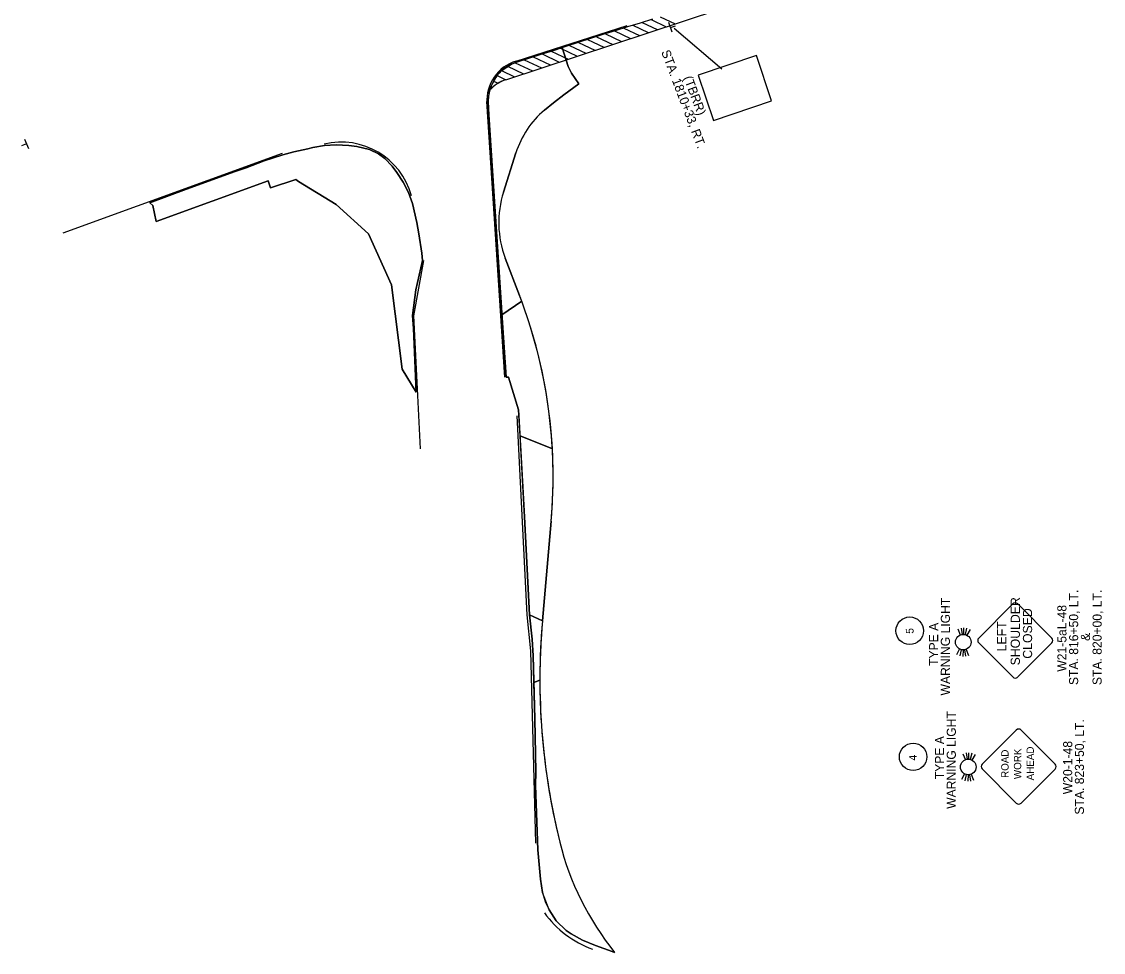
# Model space of a CAD drawing. Extents: x 126146 to 386643, y 319437 to 606724.
# Drawn here: x 169568 to 170402, y 352397 to 353115 of the extents above; entities that cross this region are included whole.
import ezdxf

# ---------------------------------------------------------------- set-up
doc = ezdxf.new("R2010")
doc.units = 0
doc.layers.add('PM_P_Edge_Line', color=7, linetype='Continuous')

msp = doc.modelspace()

# ---------------------------------------------------------------- linework, layer by layer
at = {"layer": 'PM_P_Edge_Line'}
for p, q in [((169941.35, 353070.25), (170244.14, 353170.32)), ((169941.35, 353070.25), (170244.14, 353170.32)), ((169949.31, 353084.64), (170035.06, 353112.01)), ((170039.44, 353112.24), (170051.32, 353106.59)), ((170046.45, 353114.44), (170058.19, 353108.87)), ((170053.42, 353116.67), (170065.07, 353111.14)), ((170060.42, 353118.88), (170071.94, 353113.41)), ((170069.68, 353106.82), (170067.22, 353114.43)), ((170068.45, 353110.63), (170072.26, 353111.85)), ((170018.33, 353105.65), (170030.7, 353099.78)), ((170025.34, 353107.86), (170037.57, 353102.05)), ((170032.39, 353110.04), (170044.45, 353104.32)), ((170068.45, 353110.62), (170068.45, 353110.62)), ((170107.94, 353078.4), (170071.15, 353109.75)), ((169990.47, 353096.74), (170003.2, 353090.69)), ((169997.46, 353098.95), (170010.08, 353092.96)), ((170004.44, 353101.17), (170016.95, 353095.24)), ((170011.39, 353103.41), (170023.82, 353097.51)), ((169968.64, 353089.85), (169949.62, 353083.68)), ((169949.62, 353083.68), (169968.64, 353089.85)), ((169962.49, 353087.88), (169975.71, 353081.61)), ((169978.18, 353092.86), (169968.64, 353089.85)), ((169968.64, 353089.85), (169978.18, 353092.86)), ((169969.45, 353090.11), (169982.58, 353083.88)), ((169976.46, 353092.32), (169989.46, 353086.15)), ((169984.95, 353095.01), (169978.18, 353092.86)), ((169978.18, 353092.86), (169984.95, 353095.01)), ((169983.47, 353094.53), (169996.33, 353088.42)), ((169989.6, 353080.3), (169984.95, 353095.01)), ((169984.95, 353095.01), (169989.6, 353080.3)), ((169989.6, 353080.3), (169984.95, 353095.01)), ((169937.71, 353076.96), (169945.85, 353082.35)), ((169940.73, 353079.33), (169937.71, 353076.96)), ((169943.38, 353081.05), (169940.73, 353079.33)), ((169942.72, 353080.66), (169955.09, 353074.79)), ((169945.85, 353082.35), (169943.38, 353081.05)), ((169949.62, 353083.68), (169945.85, 353082.35)), ((169945.85, 353082.35), (169949.62, 353083.68)), ((169948.71, 353083.35), (169961.96, 353077.06)), ((169955.57, 353085.63), (169968.83, 353079.33)), ((169992.03, 353075.3), (169989.6, 353080.3)), ((169989.6, 353080.3), (169992.03, 353075.3)), ((169930.2, 353065.13), (169934.99, 353073.87)), ((169932.78, 353070.54), (169930.2, 353065.13)), ((169934.99, 353073.87), (169932.78, 353070.54)), ((169934.67, 353073.41), (169941.34, 353070.25)), ((169937.71, 353076.96), (169934.99, 353073.87)), ((169934.99, 353073.87), (169937.71, 353076.96)), ((169938.14, 353077.3), (169948.21, 353072.52)), ((169997.83, 353067.15), (169992.03, 353075.3)), ((169992.03, 353075.3), (169997.83, 353067.15)), ((169930.2, 353065.13), (169928.86, 353061.36)), ((169928.86, 353061.36), (169930.2, 353065.13)), ((169929.98, 353064.57), (169930.92, 353064.13)), ((169932.01, 353069.14), (169935.49, 353067.49)), ((169986.04, 353058.64), (169997.83, 353067.15)), ((169997.83, 353067.15), (169986.04, 353058.64)), ((169940.7, 352840.59), (169926.7, 353053.49)), ((169927.72, 353053.46), (169928.86, 353061.36)), ((169928.06, 353057.45), (169927.72, 353053.46)), ((169927.72, 353053.46), (169928.28, 353043.02)), ((169928.28, 353043.02), (169927.72, 353053.46)), ((169928.86, 353061.36), (169928.06, 353057.45)), ((169978.08, 353052.44), (169986.04, 353058.64)), ((169986.04, 353058.64), (169978.08, 353052.44)), ((169971.15, 353046.72), (169978.08, 353052.44)), ((169978.08, 353052.44), (169971.15, 353046.72)), ((169928.28, 353043.02), (169932.83, 352972.34)), ((169932.83, 352972.34), (169928.28, 353043.02)), ((169571.69, 353020.75), (169567.98, 353019.25)), ((169570.19, 353024.46), (169573.19, 353017.04)), ((169571.69, 353020.75), (169571.69, 353020.75)), ((169768.97, 353013.24), (169599.79, 352951.84)), ((169769.33, 353012.21), (169755.07, 353007.55)), ((169755.07, 353007.55), (169769.33, 353012.21)), ((169778.01, 353014.58), (169769.33, 353012.21)), ((169769.33, 353012.21), (169778.01, 353014.58)), ((169788.7, 353016.96), (169778.01, 353014.58)), ((169778.01, 353014.58), (169788.7, 353016.96)), ((169792.65, 353017.82), (169788.7, 353016.96)), ((169788.7, 353016.96), (169792.65, 353017.82)), ((169801.52, 353019.37), (169792.65, 353017.82)), ((169792.65, 353017.82), (169801.52, 353019.37)), ((169810.49, 353019.91), (169801.52, 353019.37)), ((169801.52, 353019.37), (169810.49, 353019.91)), ((169820.43, 353019.34), (169810.49, 353019.91)), ((169810.49, 353019.91), (169820.43, 353019.34)), ((169826.39, 353018.56), (169820.43, 353019.34)), ((169820.43, 353019.34), (169826.39, 353018.56)), ((169836.35, 353016.33), (169826.39, 353018.56)), ((169826.39, 353018.56), (169836.35, 353016.33)), ((169843.29, 353012.99), (169836.35, 353016.33)), ((169836.35, 353016.33), (169843.29, 353012.99)), ((169848.2, 353009.45), (169843.29, 353012.99)), ((169843.29, 353012.99), (169848.2, 353009.45)), ((169939.55, 352983.45), (169949.17, 353013.68)), ((169949.17, 353013.68), (169939.55, 352983.45)), ((169939.55, 352983.45), (169949.17, 353013.68)), ((169949.17, 353013.68), (169939.55, 352983.45)), ((169755.07, 353007.55), (169741.03, 353002.28)), ((169741.03, 353002.28), (169755.07, 353007.55)), ((169853.65, 353003.44), (169848.2, 353009.45)), ((169848.2, 353009.45), (169853.65, 353003.44)), ((169857.34, 352998.72), (169853.65, 353003.44)), ((169853.65, 353003.44), (169857.34, 352998.72)), ((169732.62, 352999.38), (169695.05, 352985.64)), ((169695.05, 352985.64), (169732.62, 352999.38)), ((169741.03, 353002.28), (169732.62, 352999.38)), ((169732.62, 352999.38), (169741.03, 353002.28)), ((169862.35, 352991.25), (169857.34, 352998.72)), ((169857.34, 352998.72), (169862.35, 352991.25)), ((169671.66, 352960.92), (169758.07, 352992.17)), ((169758.07, 352992.17), (169671.66, 352960.92)), ((169758.07, 352992.17), (169759.94, 352986.84)), ((169759.94, 352986.84), (169758.07, 352992.17)), ((169759.94, 352986.84), (169779.33, 352993.13)), ((169779.33, 352993.13), (169759.94, 352986.84)), ((169779.33, 352993.13), (169781.4, 352991.58)), ((169781.4, 352991.58), (169779.33, 352993.13)), ((169781.4, 352991.58), (169810.59, 352973.94)), ((169810.59, 352973.94), (169781.4, 352991.58)), ((169866.45, 352983.24), (169862.35, 352991.25)), ((169862.35, 352991.25), (169866.45, 352983.24)), ((169695.05, 352985.64), (169666.89, 352975.31)), ((169666.89, 352975.31), (169695.05, 352985.64)), ((169869.48, 352974.78), (169866.45, 352983.24)), ((169866.45, 352983.24), (169869.48, 352974.78)), ((169666.89, 352975.31), (169669.24, 352973.18)), ((169669.24, 352973.18), (169666.89, 352975.31)), ((169669.24, 352973.18), (169671.66, 352960.92)), ((169671.66, 352960.92), (169669.24, 352973.18)), ((169810.59, 352973.94), (169835.55, 352951.33)), ((169835.55, 352951.33), (169810.59, 352973.94)), ((169872.74, 352960.14), (169869.48, 352974.78)), ((169869.48, 352974.78), (169872.74, 352960.14)), ((169932.83, 352972.34), (169938.77, 352882.54)), ((169938.35, 352888.82), (169932.83, 352972.34)), ((169874.3, 352951.28), (169872.74, 352960.14)), ((169872.74, 352960.14), (169874.3, 352951.28)), ((169835.55, 352951.33), (169853.15, 352911.9)), ((169853.15, 352911.9), (169835.55, 352951.33)), ((169876.53, 352936.45), (169874.3, 352951.28)), ((169874.3, 352951.28), (169876.53, 352936.45)), ((169870.49, 352888.07), (169878.08, 352930.6)), ((169871.9, 352908.06), (169877.1, 352930.77)), ((169877.1, 352930.77), (169871.9, 352908.06)), ((169877.1, 352930.77), (169876.53, 352936.45)), ((169876.53, 352936.45), (169877.1, 352930.77)), ((169952.08, 352903.64), (169941, 352932.63)), ((169941, 352932.63), (169952.08, 352903.64)), ((169952.08, 352903.64), (169941, 352932.63)), ((169941, 352932.63), (169952.08, 352903.64)), ((169853.15, 352911.9), (169861.55, 352846.96)), ((169861.55, 352846.96), (169853.15, 352911.9)), ((169869.51, 352888.24), (169871.9, 352908.06)), ((169871.9, 352908.06), (169869.51, 352888.24)), ((169870.16, 352878.1), (169869.51, 352888.24)), ((169869.51, 352888.24), (169870.16, 352878.1)), ((169875.69, 352785.33), (169870.51, 352888.29)), ((169938.77, 352882.54), (169938.35, 352888.82)), ((169938.77, 352882.54), (169941.72, 352840.57)), ((169941.72, 352840.57), (169938.77, 352882.54)), ((169872.37, 352829.03), (169870.16, 352878.1)), ((169870.16, 352878.1), (169872.37, 352829.03)), ((169861.55, 352846.96), (169872.37, 352829.03)), ((169872.37, 352829.03), (169861.55, 352846.96)), ((169941.72, 352840.57), (169943.57, 352840.62)), ((169943.57, 352840.62), (169941.72, 352840.57)), ((169943.57, 352840.62), (169951.26, 352815.41)), ((169951.26, 352815.41), (169943.57, 352840.62)), ((169951.26, 352815.41), (169955.94, 352732.93)), ((169952.4, 352795.39), (169951.26, 352815.41)), ((169949.94, 352810.85), (169957.56, 352657.32)), ((169955.94, 352732.93), (169952.4, 352795.39)), ((169955.94, 352732.93), (169959.58, 352657.31)), ((169959.58, 352657.31), (169955.94, 352732.93)), ((169969.66, 352652.56), (169976.4, 352729.55)), ((169976.4, 352729.55), (169969.66, 352652.56)), ((169969.66, 352652.56), (169976.4, 352729.55)), ((169959.58, 352657.31), (169961.65, 352638.56)), ((169961.65, 352638.56), (169959.58, 352657.31)), ((170290.08, 352646.41), (170291.94, 352641.77)), ((170292.51, 352647.07), (170293.26, 352642.13)), ((170294.38, 352647.19), (170294.29, 352642.19)), ((170296.83, 352646.87), (170295.62, 352642.02)), ((170299.44, 352645.85), (170297.05, 352641.46)), ((169961.65, 352638.56), (169962.54, 352625.7)), ((169962.54, 352625.7), (169961.65, 352638.56)), ((170291.29, 352630.88), (170288.9, 352626.49)), ((170292.71, 352630.33), (170291.5, 352625.48)), ((170294.05, 352630.15), (170293.95, 352625.15)), ((170295.07, 352630.22), (170295.82, 352625.27)), ((170296.4, 352630.58), (170298.25, 352625.93)), ((169962.54, 352625.7), (169963.74, 352576.9)), ((169963.05, 352604.91), (169962.54, 352625.7)), ((169963.74, 352576.9), (169963.05, 352604.91)), ((169963.74, 352576.9), (169964.46, 352536.04)), ((169964.46, 352536.04), (169963.74, 352576.9)), ((170293.96, 352550.08), (170295.81, 352545.43)), ((170296.38, 352550.73), (170297.14, 352545.79)), ((170298.26, 352550.86), (170298.16, 352545.86)), ((170300.71, 352550.53), (170299.5, 352545.68)), ((170303.31, 352549.52), (170300.92, 352545.13)), ((169964.46, 352536.04), (169964.36, 352525.62)), ((169964.36, 352525.62), (169964.46, 352536.04)), ((170295.16, 352534.55), (170292.77, 352530.15)), ((170296.58, 352533.99), (170295.37, 352529.14)), ((170297.92, 352533.81), (170297.82, 352528.81)), ((170298.94, 352533.88), (170299.69, 352528.94)), ((170300.27, 352534.24), (170302.12, 352529.6)), ((169964.36, 352525.62), (169966.04, 352475.97)), ((169966.04, 352475.97), (169964.36, 352525.62)), ((169966.04, 352475.97), (169968.1, 352453.26)), ((169968.1, 352453.26), (169966.04, 352475.97)), ((169968.1, 352453.26), (169969.7, 352442.88)), ((169969.7, 352442.88), (169968.1, 352453.26)), ((169969.7, 352442.88), (169971.76, 352436.1)), ((169974.72, 352429.55), (169969.7, 352442.88)), ((169971.76, 352436.1), (169974.72, 352429.55)), ((169974.72, 352429.55), (169980.36, 352421.05)), ((169980.36, 352421.05), (169974.72, 352429.55)), ((169980.36, 352421.05), (169987.99, 352413.75)), ((169987.99, 352413.75), (169980.36, 352421.05)), ((169987.99, 352413.75), (169991.77, 352411.12)), ((169991.77, 352411.12), (169987.99, 352413.75)), ((169991.77, 352411.12), (170000.65, 352406.26)), ((170000.65, 352406.26), (169991.77, 352411.12)), ((170000.65, 352406.26), (170010.65, 352402.11)), ((170010.65, 352402.11), (170000.65, 352406.26)), ((170010.65, 352402.11), (170023.46, 352397.47)), ((170023.46, 352397.47), (170010.65, 352402.11)), ((170023.46, 352397.47), (170025.33, 352396.74)), ((170025.33, 352396.74), (170023.46, 352397.47))]:
    msp.add_line(p, q, dxfattribs=at)
for points in [[(170054.45, 353116.99), (170044.93, 353113.95), (170035.38, 353110.96), (170025.83, 353108.01), (170016.29, 353105), (170006.78, 353101.91), (169997.25, 353098.88), (169987.72, 353095.86), (169978.18, 353092.86), (169968.64, 353089.85), (169959.12, 353086.79), (169949.62, 353083.68), (169947.94, 353083.07), (169945.85, 353082.35), (169944.01, 353081.41), (169942.41, 353080.48), (169940.73, 353079.33), (169939.23, 353078.13), (169937.71, 353076.96), (169936.31, 353075.37), (169934.99, 353073.87), (169933.86, 353072.22), (169932.78, 353070.54), (169931.82, 353068.78), (169930.98, 353066.97), (169930.2, 353065.13), (169929.15, 353062.43)], [(169953.68, 352899.37), (169938.35, 352888.82), (169932.83, 352972.34), (169928.28, 353043.02), (169927.72, 353053.46), (169928.86, 353061.36), (169930.2, 353065.13), (169934.99, 353073.87), (169937.71, 353076.96), (169945.85, 353082.35), (169949.62, 353083.68), (169968.64, 353089.85), (169978.18, 353092.86), (169984.95, 353095.01), (169989.6, 353080.3), (169992.03, 353075.3), (169997.83, 353067.15), (169986.04, 353058.64), (169978.08, 353052.44), (169971.15, 353046.72)], [(169984.95, 353095.01), (169978.18, 353092.86), (169968.64, 353089.85), (169949.62, 353083.68), (169945.85, 353082.35), (169943.38, 353081.05), (169940.73, 353079.33), (169937.71, 353076.96), (169934.99, 353073.87), (169932.78, 353070.54), (169930.2, 353065.13), (169928.86, 353061.36), (169928.06, 353057.45), (169927.72, 353053.46), (169928.28, 353043.02), (169932.83, 352972.34), (169938.77, 352882.54), (169941.72, 352840.57), (169943.57, 352840.62), (169951.26, 352815.41), (169955.94, 352732.93), (169959.58, 352657.31), (169961.65, 352638.56), (169962.54, 352625.7), (169963.74, 352576.9), (169964.46, 352536.04), (169964.36, 352525.62), (169966.04, 352475.97), (169968.1, 352453.26), (169969.7, 352442.88), (169971.76, 352436.1), (169974.72, 352429.55), (169980.36, 352421.05), (169987.99, 352413.75), (169991.77, 352411.12), (170000.65, 352406.26), (170010.65, 352402.11), (170023.46, 352397.47), (170025.33, 352396.74)], [(169971.15, 353046.72), (169978.08, 353052.44), (169986.04, 353058.64), (169997.83, 353067.15), (169992.03, 353075.3), (169989.6, 353080.3)], [(169977.29, 352785.46), (169952.4, 352795.39), (169951.26, 352815.41), (169943.57, 352840.62), (169941.72, 352840.57), (169938.77, 352882.54), (169938.35, 352888.82), (169953.68, 352899.37)], [(169976.4, 352729.55), (169969.66, 352652.56), (169959.58, 352657.31), (169955.94, 352732.93), (169952.4, 352795.39), (169977.29, 352785.46)], [(170332.46, 352665.62), (170306.15, 352639.33)], [(170362.5, 352639.31), (170336.21, 352665.62)], [(169957.57, 352657.2), (169960.33, 352629.5), (169964.3, 352481.13)], [(169967.68, 352606.88), (169963.05, 352604.91), (169962.54, 352625.7), (169961.65, 352638.56), (169959.58, 352657.31), (169969.66, 352652.56)], [(170306.15, 352635.58), (170332.43, 352609.27)], [(170336.19, 352609.27), (170362.5, 352635.55)], [(170025.33, 352396.74), (170023.46, 352397.47), (170010.65, 352402.11), (170000.65, 352406.26), (169991.77, 352411.12), (169987.99, 352413.75), (169980.36, 352421.05), (169974.72, 352429.55), (169969.7, 352442.88), (169968.1, 352453.26), (169966.04, 352475.97), (169964.36, 352525.62), (169964.46, 352536.04), (169963.74, 352576.9), (169963.05, 352604.91), (169967.68, 352606.88)], [(170308.8, 352542.03), (170335.11, 352568.31)], [(170338.86, 352568.31), (170365.15, 352542)], [(170335.08, 352511.96), (170308.8, 352538.27)], [(170365.15, 352538.25), (170338.84, 352511.96)]]:
    msp.add_lwpolyline(points, dxfattribs=at)
for points in [[(170089.78, 353073.71), (170101.59, 353038.77), (170146.44, 353053.92), (170134.63, 353088.86)], [(169874.3, 352951.28), (169876.53, 352936.45), (169877.1, 352930.77), (169871.9, 352908.06), (169869.51, 352888.24), (169870.16, 352878.1), (169872.37, 352829.03), (169861.55, 352846.96), (169853.15, 352911.9), (169835.55, 352951.33), (169810.59, 352973.94), (169781.4, 352991.58), (169779.33, 352993.13), (169759.94, 352986.84), (169758.07, 352992.17), (169671.66, 352960.92), (169669.24, 352973.18), (169666.89, 352975.31), (169695.05, 352985.64), (169732.62, 352999.38), (169741.03, 353002.28), (169755.07, 353007.55), (169769.33, 353012.21), (169778.01, 353014.58), (169788.7, 353016.96), (169792.65, 353017.82), (169801.52, 353019.37), (169810.49, 353019.91), (169820.43, 353019.34), (169826.39, 353018.56), (169836.35, 353016.33), (169843.29, 353012.99), (169848.2, 353009.45), (169853.65, 353003.44), (169857.34, 352998.72), (169862.35, 352991.25), (169866.45, 352983.24), (169869.48, 352974.78), (169872.74, 352960.14)]]:
    msp.add_lwpolyline(points, close=True, dxfattribs=at)
for centre, radius in [((170252.91, 352644.97), 10.62), ((170294.17, 352636.17), 6.02), ((170255.56, 352547.66), 10.62), ((170298.04, 352539.84), 6.02)]:
    msp.add_circle(centre, radius, dxfattribs=at)
for centre, radius, start, end in [((169958.82, 353053.96), 32.12, 107.19301, 183.2636), ((169951.58, 353040.9), 31.08, 109.20173, 136.83274), ((169951.58, 353040.9), 31.08, 109.20173, 136.16969), ((170017.78, 352991.86), 72, 130.36445, 162.35743), ((170017.78, 352991.86), 72, 130.36445, 162.35743), ((170017.78, 352991.86), 72, 130.36445, 162.35743), ((170017.78, 352991.86), 72, 130.36445, 162.35743), ((169814.55, 352966.09), 55.95, 15.17754, 103.73725), ((170012.93, 352960.11), 77, 162.35743, 200.91029), ((170012.93, 352960.11), 77, 162.35743, 200.91029), ((170012.93, 352960.11), 77, 162.35743, 200.91029), ((170012.93, 352960.11), 77, 162.35743, 200.91029), ((169585.89, 352763.73), 392, 354.99762, 20.91029), ((169585.89, 352763.73), 392, 20.24355, 20.91029), ((169585.89, 352763.73), 392, 354.99762, 20.91029), ((169585.89, 352763.73), 392, 20.24355, 20.91029), ((169585.89, 352763.73), 392, 3.17758, 20.24355), ((169585.89, 352763.73), 392, 3.17758, 20.24355), ((169585.89, 352763.73), 392, 354.99762, 3.17758), ((169585.89, 352763.73), 392, 354.99762, 3.17758), ((170334.33, 352663.74), 2.66, 44.97799, 134.97799), ((169959.56, 352657.4), 2, 182.34513, 185.6833), ((170487.68, 352607.22), 520, 174.99762, 193.94434), ((170487.68, 352607.22), 520, 174.99762, 180.03716), ((170487.68, 352607.22), 520, 174.99762, 193.94434), ((170487.68, 352607.22), 520, 174.99762, 180.03716), ((170308.03, 352637.45), 2.66, 134.97799, 224.97799), ((170360.62, 352637.43), 2.66, 314.97799, 44.97799), ((170487.68, 352607.22), 520, 180.03716, 193.94434), ((170487.68, 352607.22), 520, 180.03716, 193.94434), ((170334.31, 352611.15), 2.66, 224.97799, 314.97799), ((170336.98, 352566.43), 2.66, 44.97799, 134.97799), ((170310.68, 352540.15), 2.66, 134.97799, 224.97799), ((170363.27, 352540.13), 2.66, 314.97799, 44.97799), ((170336.96, 352513.84), 2.66, 224.97799, 314.97799), ((170196.52, 352534.92), 220, 193.94434, 218.90846), ((170196.52, 352534.92), 220, 193.94434, 218.90846), ((170196.52, 352534.92), 220, 193.94434, 218.90846), ((170196.52, 352534.92), 220, 193.94434, 218.90846), ((170035.67, 352473.79), 79.51, 215.71541, 249.7522)]:
    msp.add_arc(centre, radius, start, end, dxfattribs=at)

# ---------------------------------------------------------------- texts
for s, height, rotation, p in [('STA. 1810+33, RT.', 7, 290.60633, (170061.15, 353091.7)), ('(TBRR)', 7, 290.60633, (170078.34, 353071.71)), ('WARNING LIGHT', 7, 89.97799, (170283.9, 352595.01)), ('SHOULDER', 7.083, 89.97799, (170337.86, 352618.24)), ('STA. 816+50, LT.', 7, 89.97799, (170382.82, 352603.04)), ('STA. 820+00, LT.', 7, 89.97799, (170400.94, 352603.03)), ('CLOSED', 7.083, 89.97799, (170347.31, 352623.38)), ('W21-5aL-48', 7, 89.97799, (170373.77, 352613.35)), ('5', 5.95, 90.92183, (170255.92, 352642.64)), ('TYPE A', 7, 89.97799, (170274.85, 352617.84)), ('LEFT', 7.083, 89.97799, (170327.35, 352629.05)), ('&', 7, 89.97799, (170391.9, 352637.09)), ('WARNING LIGHT', 7, 89.97799, (170288.46, 352507.51)), ('STA. 823+50, LT.', 7, 89.97799, (170387.29, 352503.07)), ('TYPE A', 7, 89.97799, (170279.41, 352530.33)), ('ROAD', 5.664, 89.97799, (170329.17, 352531.39)), ('WORK', 5.664, 89.97799, (170338.92, 352530.46)), ('AHEAD', 5.664, 89.97799, (170348.65, 352529.53)), ('W20-1-48', 7, 89.97799, (170378.24, 352518.81)), ('4', 5.95, 90.92183, (170258.3, 352544.83))]:
    msp.add_text(s, height=height, rotation=rotation, dxfattribs=at).set_placement(p)

doc.saveas('drawing.dxf')
